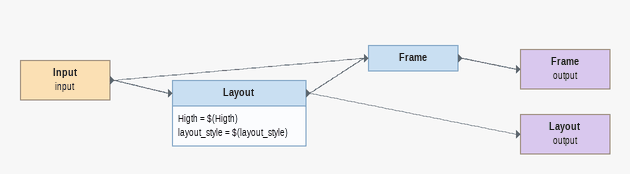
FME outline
Input (input)
    -> Layout
    -> Frame
Layout
    Higth = $(Higth)
    layout_style = $(layout_style)
    -> Frame
    -> Layout (output)
Frame
    -> Frame (output)
Frame (output)
Layout (output)
